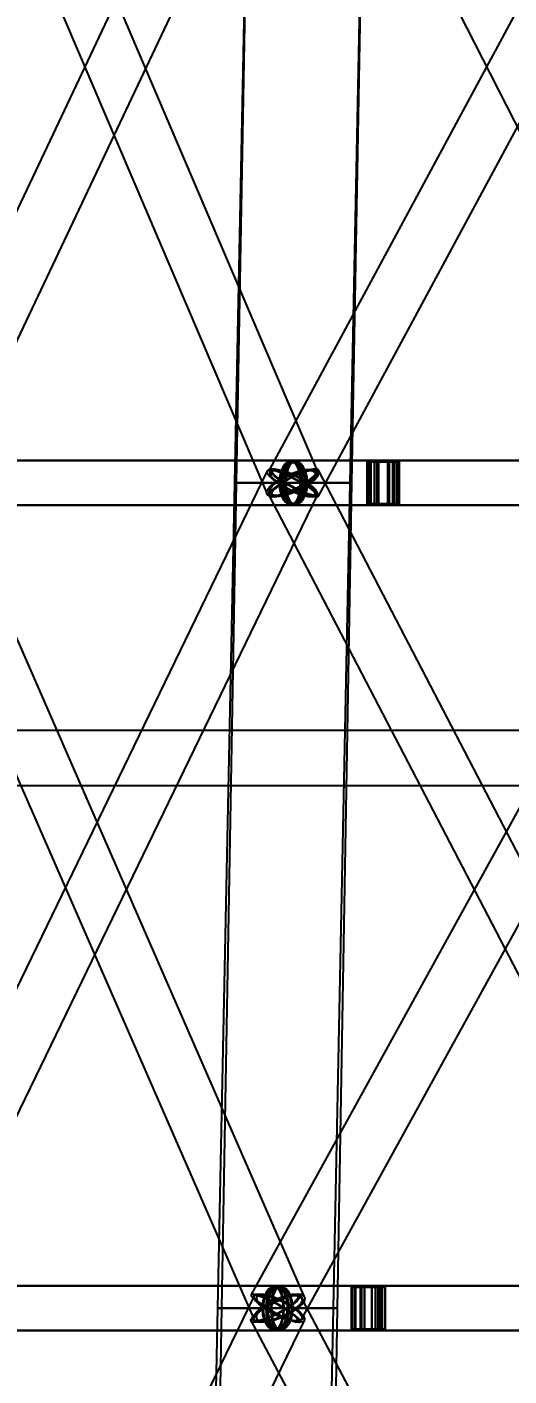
# Model space of a CAD drawing. Header units: millimetres. Extents: x -123812 to 252100, y -3000 to 639000.
# Drawn here: x -10661 to -6279, y 294384 to 306643 of the extents above; entities that cross this region are included whole.
import ezdxf

# ---------------------------------------------------------------- set-up
doc = ezdxf.new("R2010")
doc.units = ezdxf.units.MM
doc.layers.add('D-STR-DIM', color=7, linetype='Continuous', lineweight=13)
doc.layers.add('D-STR-STRC', color=7, linetype='Continuous', lineweight=25)
doc.styles.add('OpenSansCondensed-Light', font='OpenSansCondensed-Light.ttf')
doc.styles.add('TOWER_UNICODE', font='Arial Unicode.ttf')
doc.dimstyles.new('EZDXF', dxfattribs={"dimtxt": 0.25, "dimasz": 0.175, "dimexe": 0.375, "dimexo": 0.125, "dimgap": 0.1, "dimtad": 1, "dimlfac": 100, "dimzin": 12, "dimdsep": 46, "dimtxsty": 'OpenSansCondensed-Light', "dimblk": 'ARCHTICK', "dimcen": 2.5, "dimazin": 3, "dimtfac": 0.5, "dimtmove": 2, "dimatfit": 3})

# ---------------------------------------------------------------- blocks, each defined once
blk = doc.blocks.new('_ARCHTICK')
at = {"color": 0, "linetype": 'BYBLOCK', "const_width": 0.15}
blk.add_lwpolyline([(-0.5, -0.5), (0.5, 0.5)], dxfattribs=at)

msp = doc.modelspace()

# ---------------------------------------------------------------- linework, layer by layer
at = {"layer": 'D-STR-STRC'}
for points in [[(-8325.3, 310108.8), (-11875.6, 302608.8), (-11875.6, 302588.9), (-11860, 302562.8), (-11829.8, 302532.5), (-11787.2, 302500), (-11734.8, 302467.5), (-11676.5, 302437.2), (-11616, 302411.1), (-11557.6, 302391.2), (-11505.3, 302378.6), (-11462.5, 302374.3), (-11432.2, 302378.6), (-11416.5, 302391.2), (-7866.3, 309891.2)], [(-11680, 309891.2), (-8475, 302391.2), (-8451.1, 302378.7), (-8413.3, 302374.4), (-8364.3, 302378.7), (-8307.2, 302391.2), (-8246.2, 302411.2), (-8185.2, 302437.2), (-8128.4, 302467.5), (-8079.8, 302500), (-8042.6, 302532.5), (-8019.4, 302562.8), (-8011.7, 302588.8), (-8020.1, 302608.8), (-11225.2, 310108.8)], [(-4413.7, 310121.3), (-8457.3, 302621.3), (-8456, 302608.8), (-8439.6, 302588.8), (-8409.2, 302562.8), (-8366.9, 302532.5), (-8315.5, 302500), (-8258.6, 302467.5), (-8200, 302437.2), (-8143.8, 302411.2), (-8093.7, 302391.2), (-8053.2, 302378.7), (-8025.1, 302374.4), (-8011.1, 302378.7), (-3967.6, 309878.7)], [(-4041.2, 302608.8), (-7870.3, 310108.8), (-7877.6, 310121.4), (-7900, 310125.7), (-7935.8, 310121.4), (-7982.7, 310108.8), (-8037.4, 310088.9), (-8096.3, 310062.8), (-8155.2, 310032.5), (-8210.3, 310000), (-8257.7, 309967.5), (-8294.2, 309937.2), (-8317.4, 309911.1), (-8325.6, 309891.2), (-4496.4, 302391.2)], [(-11666.1, 302296.8), (-8247.6, 302296.8), (-8215.6, 302303.7), (-8185.9, 302324), (-8160.3, 302356.3), (-8140.7, 302398.4), (-8128.4, 302447.4), (-8124.2, 302500), (-8128.4, 302552.6), (-8140.7, 302601.6), (-8160.3, 302643.7), (-8185.9, 302676), (-8215.6, 302696.3), (-8247.6, 302703.2), (-11666.1, 302703.2)], [(-11646.1, 302296.8), (-8234.2, 302296.8), (-8202.1, 302303.7), (-8172.2, 302324), (-8146.6, 302356.3), (-8126.9, 302398.4), (-8114.5, 302447.4), (-8110.3, 302500), (-8114.5, 302552.6), (-8126.9, 302601.6), (-8146.6, 302643.7), (-8172.2, 302676), (-8202.1, 302696.3), (-8234.2, 302703.2), (-11646.1, 302703.2)], [(-4268.8, 302703.2), (-8247.6, 302703.2), (-8267.6, 302696.3), (-8286.3, 302676), (-8302.4, 302643.7), (-8314.7, 302601.6), (-8322.5, 302552.6), (-8325.1, 302500), (-8322.5, 302447.4), (-8314.7, 302398.4), (-8302.4, 302356.3), (-8286.3, 302324), (-8267.6, 302303.7), (-8247.6, 302296.8), (-4268.8, 302296.8)], [(-4262.1, 302703.2), (-8234.2, 302703.2), (-8254.4, 302696.3), (-8273.3, 302676), (-8289.4, 302643.7), (-8301.8, 302601.6), (-8309.6, 302552.6), (-8312.3, 302500), (-8309.6, 302447.4), (-8301.8, 302398.4), (-8289.4, 302356.3), (-8273.3, 302324), (-8254.4, 302303.7), (-8234.2, 302296.8), (-4262.1, 302296.8)], [(-11657.2, 294889.4), (-8018.9, 302389.4), (-8019, 302409.7), (-8034.6, 302436.1), (-8064.8, 302466.9), (-8107.4, 302500), (-8159.6, 302533.1), (-8217.7, 302563.9), (-8277.9, 302590.3), (-8336, 302610.6), (-8388.1, 302623.4), (-8430.7, 302627.7), (-8460.7, 302623.4), (-8476.2, 302610.6), (-12114.5, 295110.6)], [(-11872.7, 302389.4), (-8592.9, 294889.4), (-8569, 294876.6), (-8531.2, 294872.3), (-8482.3, 294876.6), (-8425.4, 294889.4), (-8364.5, 294909.7), (-8303.7, 294936.1), (-8247.1, 294966.9), (-8198.7, 295000), (-8161.7, 295033.1), (-8138.6, 295063.9), (-8131.1, 295090.3), (-8139.5, 295110.6), (-11419.4, 302610.6)], [(-4490.7, 302623.4), (-8622.4, 295123.4), (-8621.3, 295110.6), (-8605.1, 295090.3), (-8575, 295063.9), (-8533.1, 295033.1), (-8482, 295000), (-8425.4, 294966.9), (-8367.1, 294936.1), (-8311.1, 294909.7), (-8261.2, 294889.4), (-8220.7, 294876.6), (-8192.5, 294872.3), (-8178.5, 294876.6), (-4046.8, 302376.6)], [(-4103.2, 295110.6), (-8007.4, 302610.6), (-8015.1, 302623.4), (-8037.7, 302627.7), (-8073.7, 302623.4), (-8120.7, 302610.6), (-8175.4, 302590.3), (-8234.1, 302563.9), (-8292.8, 302533.1), (-8347.6, 302500), (-8394.5, 302466.9), (-8430.6, 302436.1), (-8453.3, 302409.7), (-8461, 302389.4), (-4556.9, 294889.4)], [(-11786.6, 287388.5), (-8138, 294888.5), (-8137.2, 294908.9), (-8152, 294935.6), (-8181.4, 294966.7), (-8223.3, 295000), (-8275.1, 295033.3), (-8333, 295064.4), (-8393.2, 295091.1), (-8451.5, 295111.5), (-8504.1, 295124.4), (-8547.2, 295128.8), (-8578, 295124.4), (-8594.4, 295111.5), (-12243, 287611.5)], [(-11885.8, 294796.8), (-8400.4, 294796.8), (-8368.6, 294803.7), (-8338.9, 294824), (-8313.5, 294856.3), (-8293.9, 294898.4), (-8281.7, 294947.4), (-8277.5, 295000), (-8281.7, 295052.6), (-8293.9, 295101.6), (-8313.5, 295143.7), (-8338.9, 295176), (-8368.6, 295196.3), (-8400.4, 295203.2), (-11885.8, 295203.2)], [(-11834.5, 294796.8), (-8366.2, 294796.8), (-8334.1, 294803.7), (-8304.1, 294824), (-8278.4, 294856.3), (-8258.7, 294898.4), (-8246.2, 294947.4), (-8242, 295000), (-8246.2, 295052.6), (-8258.7, 295101.6), (-8278.4, 295143.7), (-8304.1, 295176), (-8334.1, 295196.3), (-8366.2, 295203.2), (-11834.5, 295203.2)], [(-4200.9, 287611.5), (-8174.5, 295111.5), (-8181.4, 295124.4), (-8203.3, 295128.8), (-8238.6, 295124.4), (-8284.9, 295111.5), (-8339.1, 295091.1), (-8397.5, 295064.4), (-8456.1, 295033.3), (-8510.9, 295000), (-8558.1, 294966.7), (-8594.6, 294935.6), (-8617.9, 294908.9), (-8626.4, 294888.5), (-4652.8, 287388.5)], [(-4347.2, 295203.2), (-8400.4, 295203.2), (-8420.4, 295196.3), (-8439, 295176), (-8455, 295143.7), (-8467.3, 295101.6), (-8475, 295052.6), (-8477.6, 295000), (-8475, 294947.4), (-8467.3, 294898.4), (-8455, 294856.3), (-8439, 294824), (-8420.4, 294803.7), (-8400.4, 294796.8), (-4347.2, 294796.8)], [(-4330.1, 295203.2), (-8366.2, 295203.2), (-8386.6, 295196.3), (-8405.5, 295176), (-8421.8, 295143.7), (-8434.3, 295101.6), (-8442.2, 295052.6), (-8444.9, 295000), (-8442.2, 294947.4), (-8434.3, 294898.4), (-8421.8, 294856.3), (-8405.5, 294824), (-8386.6, 294803.7), (-8366.2, 294796.8), (-4330.1, 294796.8)]]:
    msp.add_lwpolyline(points, dxfattribs=at)
for points in [[(-8773.8, 302500), (-7721.3, 302500), (-7572.4, 310000), (-8623.5, 310000)], [(-8760.5, 302500), (-7707.9, 302500), (-7570.2, 310000), (-8621.4, 310000)], [(-14403.7, 302300), (-7317.9, 302300), (-7317.9, 302700), (-14403.7, 302700)], [(-13017.4, 302300), (-7288.3, 302300), (-7288.3, 302700), (-13017.4, 302700)], [(-12991.1, 302300), (-7275.7, 302300), (-7275.7, 302700), (-12991.1, 302700)], [(-8371, 302500), (-8366.7, 302447.4), (-8354.4, 302398.4), (-8334.8, 302356.3), (-8309.3, 302324), (-8279.5, 302303.7), (-8247.6, 302296.8), (-8215.6, 302303.7), (-8185.9, 302324), (-8160.3, 302356.3), (-8140.7, 302398.4), (-8128.4, 302447.4), (-8124.2, 302500), (-8128.4, 302552.6), (-8140.7, 302601.6), (-8160.3, 302643.7), (-8185.9, 302676), (-8215.6, 302696.3), (-8247.6, 302703.2), (-8279.5, 302696.3), (-8309.3, 302676), (-8334.8, 302643.7), (-8354.4, 302601.6), (-8366.7, 302552.6)], [(-8358.1, 302500), (-8353.9, 302447.4), (-8341.5, 302398.4), (-8321.8, 302356.3), (-8296.1, 302324), (-8266.3, 302303.7), (-8234.2, 302296.8), (-8202.1, 302303.7), (-8172.2, 302324), (-8146.6, 302356.3), (-8126.9, 302398.4), (-8114.5, 302447.4), (-8110.3, 302500), (-8114.5, 302552.6), (-8126.9, 302601.6), (-8146.6, 302643.7), (-8172.2, 302676), (-8202.1, 302696.3), (-8234.2, 302703.2), (-8266.3, 302696.3), (-8296.1, 302676), (-8321.8, 302643.7), (-8341.5, 302601.6), (-8353.9, 302552.6)], [(-8325.1, 302500), (-8322.5, 302447.4), (-8314.7, 302398.4), (-8302.4, 302356.3), (-8286.3, 302324), (-8267.6, 302303.7), (-8247.6, 302296.8), (-8227.5, 302303.7), (-8208.8, 302324), (-8192.7, 302356.3), (-8180.4, 302398.4), (-8172.7, 302447.4), (-8170, 302500), (-8172.7, 302552.6), (-8180.4, 302601.6), (-8192.7, 302643.7), (-8208.8, 302676), (-8227.5, 302696.3), (-8247.6, 302703.2), (-8267.6, 302696.3), (-8286.3, 302676), (-8302.4, 302643.7), (-8314.7, 302601.6), (-8322.5, 302552.6)], [(-8312.3, 302500), (-8309.6, 302447.4), (-8301.8, 302398.4), (-8289.4, 302356.3), (-8273.3, 302324), (-8254.4, 302303.7), (-8234.2, 302296.8), (-8214, 302303.7), (-8195.1, 302324), (-8179, 302356.3), (-8166.5, 302398.4), (-8158.7, 302447.4), (-8156.1, 302500), (-8158.7, 302552.6), (-8166.5, 302601.6), (-8179, 302643.7), (-8195.1, 302676), (-8214, 302696.3), (-8234.2, 302703.2), (-8254.4, 302696.3), (-8273.3, 302676), (-8289.4, 302643.7), (-8301.8, 302601.6), (-8309.6, 302552.6)], [(-7288.3, 302700), (-7570.4, 302700), (-7570.4, 302300), (-7288.3, 302300)], [(-7275.7, 302700), (-7558.8, 302700), (-7558.8, 302300), (-7275.7, 302300)], [(-7317.9, 302700), (-7540.7, 302700), (-7540.7, 302300), (-7317.9, 302300)], [(-7505.5, 302300), (88.2, 302300), (88.2, 302700), (-7505.5, 302700)], [(-7329.1, 302700), (-7505.5, 302700), (-7505.5, 302300), (-7329.1, 302300)], [(-7480.9, 302300), (51.6, 302300), (51.6, 302700), (-7480.9, 302700)], [(-7377.7, 302700), (-7480.9, 302700), (-7480.9, 302300), (-7377.7, 302300)], [(-7469.5, 302300), (52.2, 302300), (52.2, 302700), (-7469.5, 302700)], [(-7365, 302700), (-7469.5, 302700), (-7469.5, 302300), (-7365, 302300)], [(-8079.8, 302500), (-8128.4, 302467.5), (-8185.2, 302437.2), (-8246.2, 302411.2), (-8307.2, 302391.2), (-8364.3, 302378.7), (-8413.3, 302374.4), (-8451.1, 302378.7), (-8475, 302391.2), (-8483.4, 302411.2), (-8475.7, 302437.2), (-8452.5, 302467.5), (-8415.3, 302500), (-8366.7, 302532.5), (-8309.9, 302562.8), (-8248.9, 302588.8), (-8187.9, 302608.8), (-8130.8, 302621.3), (-8081.8, 302625.6), (-8044, 302621.3), (-8020.1, 302608.8), (-8011.7, 302588.8), (-8019.4, 302562.8), (-8042.6, 302532.5)], [(-8387.7, 302500), (-8335.6, 302466.9), (-8277.4, 302436.1), (-8217.2, 302409.7), (-8159.1, 302389.4), (-8107, 302376.6), (-8064.5, 302372.3), (-8034.4, 302376.6), (-8018.9, 302389.4), (-8019, 302409.7), (-8034.6, 302436.1), (-8064.8, 302466.9), (-8107.4, 302500), (-8159.6, 302533.1), (-8217.7, 302563.9), (-8277.9, 302590.3), (-8336, 302610.6), (-8388.1, 302623.4), (-8430.7, 302627.7), (-8460.7, 302623.4), (-8476.2, 302610.6), (-8476.1, 302590.3), (-8460.5, 302563.9), (-8430.3, 302533.1)], [(-8347.6, 302500), (-8394.5, 302466.9), (-8430.6, 302436.1), (-8453.3, 302409.7), (-8461, 302389.4), (-8453.3, 302376.6), (-8430.7, 302372.3), (-8394.6, 302376.6), (-8347.7, 302389.4), (-8293, 302409.7), (-8234.3, 302436.1), (-8175.5, 302466.9), (-8120.8, 302500), (-8073.8, 302533.1), (-8037.8, 302563.9), (-8015.1, 302590.3), (-8007.4, 302610.6), (-8015.1, 302623.4), (-8037.7, 302627.7), (-8073.7, 302623.4), (-8120.7, 302610.6), (-8175.4, 302590.3), (-8234.1, 302563.9), (-8292.8, 302533.1)], [(-8096.3, 302500), (-8140.2, 302470.7), (-8191.3, 302443.4), (-8246.3, 302419.9), (-8301.4, 302401.9), (-8352.8, 302390.6), (-8397, 302386.7), (-8431.1, 302390.6), (-8452.6, 302401.9), (-8460.2, 302419.9), (-8453.3, 302443.4), (-8432.3, 302470.7), (-8398.8, 302500), (-8355, 302529.3), (-8303.8, 302556.6), (-8248.8, 302580.1), (-8193.7, 302598.1), (-8142.3, 302609.4), (-8098.1, 302613.3), (-8064.1, 302609.4), (-8042.5, 302598.1), (-8034.9, 302580.1), (-8041.9, 302556.6), (-8062.8, 302529.3)], [(-8152.9, 302500), (-8101.5, 302467.5), (-8059.2, 302437.2), (-8028.8, 302411.2), (-8012.4, 302391.2), (-8011.1, 302378.7), (-8025.1, 302374.4), (-8053.2, 302378.7), (-8093.7, 302391.2), (-8143.8, 302411.2), (-8200, 302437.2), (-8258.6, 302467.5), (-8315.5, 302500), (-8366.9, 302532.5), (-8409.2, 302562.8), (-8439.6, 302588.8), (-8456, 302608.8), (-8457.3, 302621.3), (-8443.3, 302625.6), (-8415.2, 302621.3), (-8374.7, 302608.8), (-8324.6, 302588.8), (-8268.3, 302562.8), (-8209.8, 302532.5)], [(-8373.9, 302500), (-8326.9, 302470.2), (-8274.5, 302442.4), (-8220.2, 302418.6), (-8167.8, 302400.3), (-8120.8, 302388.8), (-8082.5, 302384.9), (-8055.4, 302388.8), (-8041.4, 302400.3), (-8041.5, 302418.6), (-8055.6, 302442.4), (-8082.8, 302470.2), (-8121.2, 302500), (-8168.2, 302529.8), (-8220.7, 302557.6), (-8274.9, 302581.4), (-8327.3, 302599.7), (-8374.3, 302611.2), (-8412.6, 302615.1), (-8439.7, 302611.2), (-8453.7, 302599.7), (-8453.6, 302581.4), (-8439.5, 302557.6), (-8412.3, 302529.8)], [(-8336.4, 302500), (-8378.8, 302470.2), (-8411.3, 302442.4), (-8431.7, 302418.6), (-8438.7, 302400.3), (-8431.7, 302388.8), (-8411.3, 302384.9), (-8378.8, 302388.8), (-8336.5, 302400.3), (-8287.2, 302418.6), (-8234.3, 302442.4), (-8181.3, 302470.2), (-8132, 302500), (-8089.6, 302529.8), (-8057.1, 302557.6), (-8036.7, 302581.4), (-8029.7, 302599.7), (-8036.6, 302611.2), (-8057.1, 302615.1), (-8089.5, 302611.2), (-8131.9, 302599.7), (-8181.2, 302581.4), (-8234.1, 302557.6), (-8287.1, 302529.8)], [(-8160.9, 302500), (-8114.6, 302470.7), (-8076.4, 302443.4), (-8049, 302419.9), (-8034.2, 302401.9), (-8033.1, 302390.6), (-8045.6, 302386.7), (-8071, 302390.6), (-8107.6, 302401.9), (-8152.7, 302419.9), (-8203.4, 302443.4), (-8256.2, 302470.7), (-8307.5, 302500), (-8353.8, 302529.3), (-8392, 302556.6), (-8419.4, 302580.1), (-8434.1, 302598.1), (-8435.3, 302609.4), (-8422.7, 302613.3), (-8397.3, 302609.4), (-8360.8, 302598.1), (-8315.7, 302580.1), (-8265, 302556.6), (-8212.2, 302529.3)], [(-8361.2, 302500), (-8357.4, 302451.5), (-8346, 302406.4), (-8327.9, 302367.6), (-8304.4, 302337.9), (-8277, 302319.2), (-8247.6, 302312.8), (-8218.1, 302319.2), (-8190.7, 302337.9), (-8167.2, 302367.6), (-8149.1, 302406.4), (-8137.8, 302451.5), (-8133.9, 302500), (-8137.8, 302548.5), (-8149.1, 302593.6), (-8167.2, 302632.4), (-8190.7, 302662.1), (-8218.1, 302680.8), (-8247.6, 302687.2), (-8277, 302680.8), (-8304.4, 302662.1), (-8327.9, 302632.4), (-8346, 302593.6), (-8357.4, 302548.5)], [(-8348.3, 302500), (-8344.4, 302451.5), (-8333, 302406.4), (-8314.9, 302367.6), (-8291.3, 302337.9), (-8263.7, 302319.2), (-8234.2, 302312.8), (-8204.7, 302319.2), (-8177.1, 302337.9), (-8153.5, 302367.6), (-8135.3, 302406.4), (-8123.9, 302451.5), (-8120.1, 302500), (-8123.9, 302548.5), (-8135.3, 302593.6), (-8153.5, 302632.4), (-8177.1, 302662.1), (-8204.7, 302680.8), (-8234.2, 302687.2), (-8263.7, 302680.8), (-8291.3, 302662.1), (-8314.9, 302632.4), (-8333, 302593.6), (-8344.4, 302548.5)], [(-8319, 302500), (-8316.6, 302451.5), (-8309.4, 302406.4), (-8298.1, 302367.6), (-8283.3, 302337.9), (-8266, 302319.2), (-8247.6, 302312.8), (-8229.1, 302319.2), (-8211.8, 302337.9), (-8197, 302367.6), (-8185.7, 302406.4), (-8178.6, 302451.5), (-8176.1, 302500), (-8178.6, 302548.5), (-8185.7, 302593.6), (-8197, 302632.4), (-8211.8, 302662.1), (-8229.1, 302680.8), (-8247.6, 302687.2), (-8266, 302680.8), (-8283.3, 302662.1), (-8298.1, 302632.4), (-8309.4, 302593.6), (-8316.6, 302548.5)], [(-8306.2, 302500), (-8303.7, 302451.5), (-8296.5, 302406.4), (-8285.1, 302367.6), (-8270.2, 302337.9), (-8252.8, 302319.2), (-8234.2, 302312.8), (-8215.6, 302319.2), (-8198.2, 302337.9), (-8183.3, 302367.6), (-8171.9, 302406.4), (-8164.7, 302451.5), (-8162.2, 302500), (-8164.7, 302548.5), (-8171.9, 302593.6), (-8183.3, 302632.4), (-8198.2, 302662.1), (-8215.6, 302680.8), (-8234.2, 302687.2), (-8252.8, 302680.8), (-8270.2, 302662.1), (-8285.1, 302632.4), (-8296.5, 302593.6), (-8303.7, 302548.5)], [(-7296.7, 302688), (-7561.9, 302688), (-7561.9, 302312), (-7296.7, 302312)], [(-7284.2, 302688), (-7550.4, 302688), (-7550.4, 302312), (-7284.2, 302312)], [(-7324.6, 302688), (-7534, 302688), (-7534, 302312), (-7324.6, 302312)], [(-7334.4, 302688), (-7500.2, 302688), (-7500.2, 302312), (-7334.4, 302312)], [(-7380.8, 302688), (-7477.8, 302688), (-7477.8, 302312), (-7380.8, 302312)], [(-7368.2, 302688), (-7466.4, 302688), (-7466.4, 302312), (-7368.2, 302312)], [(-8927.4, 295000), (-7873.4, 295000), (-7721.3, 302500), (-8773.8, 302500)], [(-8893.2, 295000), (-7839.2, 295000), (-7707.9, 302500), (-8760.5, 302500)], [(-7721.3, 302500), (-7739.2, 302500), (-7791.8, 302500), (-7875.4, 302500), (-7984.4, 302500), (-8111.3, 302500), (-8247.6, 302500), (-8383.8, 302500), (-8510.7, 302500), (-8619.7, 302500), (-8703.3, 302500), (-8755.9, 302500), (-8773.8, 302500), (-8755.9, 302500), (-8703.3, 302500), (-8619.7, 302500), (-8510.7, 302500), (-8383.8, 302500), (-8247.6, 302500), (-8111.3, 302500), (-7984.4, 302500), (-7875.4, 302500), (-7791.8, 302500), (-7739.2, 302500)], [(-7707.9, 302500), (-7725.8, 302500), (-7778.4, 302500), (-7862.1, 302500), (-7971.1, 302500), (-8098, 302500), (-8234.2, 302500), (-8370.4, 302500), (-8497.3, 302500), (-8606.3, 302500), (-8690, 302500), (-8742.5, 302500), (-8760.5, 302500), (-8742.5, 302500), (-8690, 302500), (-8606.3, 302500), (-8497.3, 302500), (-8370.4, 302500), (-8234.2, 302500), (-8098, 302500), (-7971.1, 302500), (-7862.1, 302500), (-7778.4, 302500), (-7725.8, 302500)], [(-13088.4, 299750), (-5244.4, 299750), (-5244.4, 300250), (-13088.4, 300250)], [(-13047.8, 299750), (-5244.4, 299750), (-5244.4, 300250), (-13047.8, 300250)], [(-14679.3, 294800), (-7461.7, 294800), (-7461.7, 295200), (-14679.3, 295200)], [(-13278.2, 294800), (-7432.2, 294800), (-7432.2, 295200), (-13278.2, 295200)], [(-13211, 294800), (-7400.2, 294800), (-7400.2, 295200), (-13211, 295200)], [(-8290, 295000), (-8344.7, 294966.7), (-8403.3, 294935.6), (-8461.7, 294908.9), (-8515.9, 294888.5), (-8562.2, 294875.6), (-8597.5, 294871.2), (-8619.4, 294875.6), (-8626.4, 294888.5), (-8617.9, 294908.9), (-8594.6, 294935.6), (-8558.1, 294966.7), (-8510.9, 295000), (-8456.1, 295033.3), (-8397.5, 295064.4), (-8339.1, 295091.1), (-8284.9, 295111.5), (-8238.6, 295124.4), (-8203.3, 295128.8), (-8181.4, 295124.4), (-8174.5, 295111.5), (-8182.9, 295091.1), (-8206.2, 295064.4), (-8242.7, 295033.3)], [(-8482, 295000), (-8425.4, 294966.9), (-8367.1, 294936.1), (-8311.1, 294909.7), (-8261.2, 294889.4), (-8220.7, 294876.6), (-8192.5, 294872.3), (-8178.5, 294876.6), (-8179.5, 294889.4), (-8195.7, 294909.7), (-8225.8, 294936.1), (-8267.8, 294966.9), (-8318.8, 295000), (-8375.4, 295033.1), (-8433.7, 295063.9), (-8489.7, 295090.3), (-8539.7, 295110.6), (-8580.1, 295123.4), (-8608.3, 295127.7), (-8622.4, 295123.4), (-8621.3, 295110.6), (-8605.1, 295090.3), (-8575, 295063.9), (-8533.1, 295033.1)], [(-8300.8, 295000), (-8350.2, 294969.9), (-8403, 294941.9), (-8455.7, 294917.9), (-8504.5, 294899.4), (-8546.3, 294887.8), (-8578.1, 294883.9), (-8597.9, 294887.8), (-8604.1, 294899.4), (-8596.5, 294917.9), (-8575.5, 294941.9), (-8542.6, 294969.9), (-8500, 295000), (-8450.6, 295030.1), (-8397.8, 295058.1), (-8345.2, 295082.1), (-8296.3, 295100.6), (-8254.5, 295112.2), (-8222.7, 295116.1), (-8203, 295112.2), (-8196.7, 295100.6), (-8204.3, 295082.1), (-8225.3, 295058.1), (-8258.2, 295030.1)], [(-8533.7, 295000), (-8570.7, 294966.9), (-8593.8, 294936.1), (-8601.3, 294909.7), (-8592.9, 294889.4), (-8569, 294876.6), (-8531.2, 294872.3), (-8482.3, 294876.6), (-8425.4, 294889.4), (-8364.5, 294909.7), (-8303.7, 294936.1), (-8247.1, 294966.9), (-8198.7, 295000), (-8161.7, 295033.1), (-8138.6, 295063.9), (-8131.1, 295090.3), (-8139.5, 295110.6), (-8163.4, 295123.4), (-8201.2, 295127.7), (-8250.1, 295123.4), (-8307, 295110.6), (-8367.9, 295090.3), (-8428.7, 295063.9), (-8485.3, 295033.1)], [(-8474, 295000), (-8423, 294970.2), (-8370.4, 294942.4), (-8319.9, 294918.6), (-8274.9, 294900.3), (-8238.4, 294888.8), (-8213, 294884.9), (-8200.3, 294888.8), (-8201.3, 294900.3), (-8215.8, 294918.6), (-8243, 294942.4), (-8280.8, 294970.2), (-8326.8, 295000), (-8377.9, 295029.8), (-8430.4, 295057.6), (-8480.9, 295081.4), (-8526, 295099.7), (-8562.4, 295111.2), (-8587.9, 295115.1), (-8600.5, 295111.2), (-8599.5, 295099.7), (-8585, 295081.4), (-8557.9, 295057.6), (-8520, 295029.8)], [(-8223.3, 295000), (-8181.4, 294966.7), (-8152, 294935.6), (-8137.2, 294908.9), (-8138, 294888.5), (-8154.4, 294875.6), (-8185.2, 294871.2), (-8228.3, 294875.6), (-8280.9, 294888.5), (-8339.2, 294908.9), (-8399.4, 294935.6), (-8457.3, 294966.7), (-8509.1, 295000), (-8551, 295033.3), (-8580.4, 295064.4), (-8595.2, 295091.1), (-8594.4, 295111.5), (-8578, 295124.4), (-8547.2, 295128.8), (-8504.1, 295124.4), (-8451.5, 295111.5), (-8393.2, 295091.1), (-8333, 295064.4), (-8275.1, 295033.3)], [(-8517.2, 295000), (-8550.6, 294970.2), (-8571.4, 294942.4), (-8578.2, 294918.6), (-8570.6, 294900.3), (-8549, 294888.8), (-8515, 294884.9), (-8470.8, 294888.8), (-8419.6, 294900.3), (-8364.6, 294918.6), (-8309.8, 294942.4), (-8258.8, 294970.2), (-8215.2, 295000), (-8181.8, 295029.8), (-8161, 295057.6), (-8154.2, 295081.4), (-8161.8, 295099.7), (-8183.4, 295111.2), (-8217.4, 295115.1), (-8261.6, 295111.2), (-8312.8, 295099.7), (-8367.8, 295081.4), (-8422.6, 295057.6), (-8473.6, 295029.8)], [(-8237.4, 295000), (-8199.6, 294969.9), (-8173.1, 294941.9), (-8159.7, 294917.9), (-8160.5, 294899.4), (-8175.2, 294887.8), (-8203, 294883.9), (-8241.9, 294887.8), (-8289.3, 294899.4), (-8341.9, 294917.9), (-8396.1, 294941.9), (-8448.4, 294969.9), (-8495, 295000), (-8532.8, 295030.1), (-8559.3, 295058.1), (-8572.7, 295082.1), (-8571.9, 295100.6), (-8557.2, 295112.2), (-8529.4, 295116.1), (-8490.5, 295112.2), (-8443.1, 295100.6), (-8390.5, 295082.1), (-8336.3, 295058.1), (-8284, 295030.1)], [(-8523.3, 295000), (-8519.2, 294947.4), (-8506.9, 294898.4), (-8487.3, 294856.3), (-8461.9, 294824), (-8432.2, 294803.7), (-8400.4, 294796.8), (-8368.6, 294803.7), (-8338.9, 294824), (-8313.5, 294856.3), (-8293.9, 294898.4), (-8281.7, 294947.4), (-8277.5, 295000), (-8281.7, 295052.6), (-8293.9, 295101.6), (-8313.5, 295143.7), (-8338.9, 295176), (-8368.6, 295196.3), (-8400.4, 295203.2), (-8432.2, 295196.3), (-8461.9, 295176), (-8487.3, 295143.7), (-8506.9, 295101.6), (-8519.2, 295052.6)], [(-8513.7, 295000), (-8509.8, 294951.5), (-8498.5, 294906.4), (-8480.5, 294867.6), (-8457, 294837.9), (-8429.7, 294819.2), (-8400.4, 294812.8), (-8371.1, 294819.2), (-8343.8, 294837.9), (-8320.3, 294867.6), (-8302.3, 294906.4), (-8291, 294951.5), (-8287.2, 295000), (-8291, 295048.5), (-8302.3, 295093.6), (-8320.3, 295132.4), (-8343.8, 295162.1), (-8371.1, 295180.8), (-8400.4, 295187.2), (-8429.7, 295180.8), (-8457, 295162.1), (-8480.5, 295132.4), (-8498.5, 295093.6), (-8509.8, 295048.5)], [(-8490.4, 295000), (-8486.1, 294947.4), (-8473.7, 294898.4), (-8454, 294856.3), (-8428.3, 294824), (-8398.3, 294803.7), (-8366.2, 294796.8), (-8334.1, 294803.7), (-8304.1, 294824), (-8278.4, 294856.3), (-8258.7, 294898.4), (-8246.2, 294947.4), (-8242, 295000), (-8246.2, 295052.6), (-8258.7, 295101.6), (-8278.4, 295143.7), (-8304.1, 295176), (-8334.1, 295196.3), (-8366.2, 295203.2), (-8398.3, 295196.3), (-8428.3, 295176), (-8454, 295143.7), (-8473.7, 295101.6), (-8486.1, 295052.6)], [(-8480.6, 295000), (-8476.7, 294951.5), (-8465.3, 294906.4), (-8447.1, 294867.6), (-8423.4, 294837.9), (-8395.8, 294819.2), (-8366.2, 294812.8), (-8336.6, 294819.2), (-8309, 294837.9), (-8285.3, 294867.6), (-8267.1, 294906.4), (-8255.7, 294951.5), (-8251.8, 295000), (-8255.7, 295048.5), (-8267.1, 295093.6), (-8285.3, 295132.4), (-8309, 295162.1), (-8336.6, 295180.8), (-8366.2, 295187.2), (-8395.8, 295180.8), (-8423.4, 295162.1), (-8447.1, 295132.4), (-8465.3, 295093.6), (-8476.7, 295048.5)], [(-8477.6, 295000), (-8475, 294947.4), (-8467.3, 294898.4), (-8455, 294856.3), (-8439, 294824), (-8420.4, 294803.7), (-8400.4, 294796.8), (-8380.4, 294803.7), (-8361.8, 294824), (-8345.8, 294856.3), (-8333.6, 294898.4), (-8325.8, 294947.4), (-8323.2, 295000), (-8325.8, 295052.6), (-8333.6, 295101.6), (-8345.8, 295143.7), (-8361.8, 295176), (-8380.4, 295196.3), (-8400.4, 295203.2), (-8420.4, 295196.3), (-8439, 295176), (-8455, 295143.7), (-8467.3, 295101.6), (-8475, 295052.6)], [(-8471.5, 295000), (-8469.1, 294951.5), (-8462, 294906.4), (-8450.7, 294867.6), (-8436, 294837.9), (-8418.8, 294819.2), (-8400.4, 294812.8), (-8382, 294819.2), (-8364.9, 294837.9), (-8350.1, 294867.6), (-8338.8, 294906.4), (-8331.7, 294951.5), (-8329.3, 295000), (-8331.7, 295048.5), (-8338.8, 295093.6), (-8350.1, 295132.4), (-8364.9, 295162.1), (-8382, 295180.8), (-8400.4, 295187.2), (-8418.8, 295180.8), (-8436, 295162.1), (-8450.7, 295132.4), (-8462, 295093.6), (-8469.1, 295048.5)], [(-8444.9, 295000), (-8442.2, 294947.4), (-8434.3, 294898.4), (-8421.8, 294856.3), (-8405.5, 294824), (-8386.6, 294803.7), (-8366.2, 294796.8), (-8345.8, 294803.7), (-8326.9, 294824), (-8310.6, 294856.3), (-8298.1, 294898.4), (-8290.2, 294947.4), (-8287.5, 295000), (-8290.2, 295052.6), (-8298.1, 295101.6), (-8310.6, 295143.7), (-8326.9, 295176), (-8345.8, 295196.3), (-8366.2, 295203.2), (-8386.6, 295196.3), (-8405.5, 295176), (-8421.8, 295143.7), (-8434.3, 295101.6), (-8442.2, 295052.6)], [(-8438.7, 295000), (-8436.2, 294951.5), (-8429, 294906.4), (-8417.4, 294867.6), (-8402.4, 294837.9), (-8385, 294819.2), (-8366.2, 294812.8), (-8347.4, 294819.2), (-8330, 294837.9), (-8315, 294867.6), (-8303.4, 294906.4), (-8296.2, 294951.5), (-8293.7, 295000), (-8296.2, 295048.5), (-8303.4, 295093.6), (-8315, 295132.4), (-8330, 295162.1), (-8347.4, 295180.8), (-8366.2, 295187.2), (-8385, 295180.8), (-8402.4, 295162.1), (-8417.4, 295132.4), (-8429, 295093.6), (-8436.2, 295048.5)], [(-7432.2, 295200), (-7713.3, 295200), (-7713.3, 294800), (-7432.2, 294800)], [(-7440.7, 295188), (-7704.9, 295188), (-7704.9, 294812), (-7440.7, 294812)], [(-7461.7, 295200), (-7683.8, 295200), (-7683.8, 294800), (-7461.7, 294800)], [(-7400.2, 295200), (-7683.7, 295200), (-7683.7, 294800), (-7400.2, 294800)], [(-7468.4, 295188), (-7677.2, 295188), (-7677.2, 294812), (-7468.4, 294812)], [(-7408.7, 295188), (-7675.2, 295188), (-7675.2, 294812), (-7408.7, 294812)], [(-7630.5, 294800), (88.5, 294800), (88.5, 295200), (-7630.5, 295200)], [(-7453.4, 295200), (-7630.5, 295200), (-7630.5, 294800), (-7453.4, 294800)], [(-7458.7, 295188), (-7625.2, 295188), (-7625.2, 294812), (-7458.7, 294812)], [(-7624.1, 294800), (51.3, 294800), (51.3, 295200), (-7624.1, 295200)], [(-7521.5, 295200), (-7624.1, 295200), (-7624.1, 294800), (-7521.5, 294800)], [(-7524.5, 295188), (-7621, 295188), (-7621, 294812), (-7524.5, 294812)], [(-7594.9, 294800), (53, 294800), (53, 295200), (-7594.9, 295200)], [(-7489, 295200), (-7594.9, 295200), (-7594.9, 294800), (-7489, 294800)], [(-7492.1, 295188), (-7591.7, 295188), (-7591.7, 294812), (-7492.1, 294812)], [(-9084.2, 287500), (-8028.8, 287500), (-7873.4, 295000), (-8927.4, 295000)], [(-9019.5, 287500), (-7964.1, 287500), (-7839.2, 295000), (-8893.2, 295000)], [(-7873.4, 295000), (-7891.4, 295000), (-7944, 295000), (-8027.8, 295000), (-8136.9, 295000), (-8264, 295000), (-8400.4, 295000), (-8536.8, 295000), (-8663.9, 295000), (-8773, 295000), (-8856.8, 295000), (-8909.4, 295000), (-8927.4, 295000), (-8909.4, 295000), (-8856.8, 295000), (-8773, 295000), (-8663.9, 295000), (-8536.8, 295000), (-8400.4, 295000), (-8264, 295000), (-8136.9, 295000), (-8027.8, 295000), (-7944, 295000), (-7891.4, 295000)], [(-7839.2, 295000), (-7857.2, 295000), (-7909.8, 295000), (-7993.6, 295000), (-8102.7, 295000), (-8229.8, 295000), (-8366.2, 295000), (-8502.6, 295000), (-8629.7, 295000), (-8738.8, 295000), (-8822.6, 295000), (-8875.2, 295000), (-8893.2, 295000), (-8875.2, 295000), (-8822.6, 295000), (-8738.8, 295000), (-8629.7, 295000), (-8502.6, 295000), (-8366.2, 295000), (-8229.8, 295000), (-8102.7, 295000), (-7993.6, 295000), (-7909.8, 295000), (-7857.2, 295000)]]:
    msp.add_lwpolyline(points, close=True, dxfattribs=at)

# ---------------------------------------------------------------- dimensions: what is measured, and where the dimension line sits
at = {"layer": 'D-STR-DIM'}
msp.add_linear_dim(base=(-112000, 0), p1=(0, 0), p2=(0, 634000), angle=90, dimstyle='EZDXF', override={"dimtxt": 8400, "dimasz": 3750, "dimexe": 2100, "dimexo": 1800, "dimgap": 2100, "dimtad": 1, "dimdec": 0, "dimlfac": 1, "dimlunit": 2, "dimtxsty": 'TOWER_UNICODE', "dimclrd": 7, "dimclre": 7, "dimclrt": 7}, dxfattribs=at).render()

doc.saveas('drawing.dxf')
